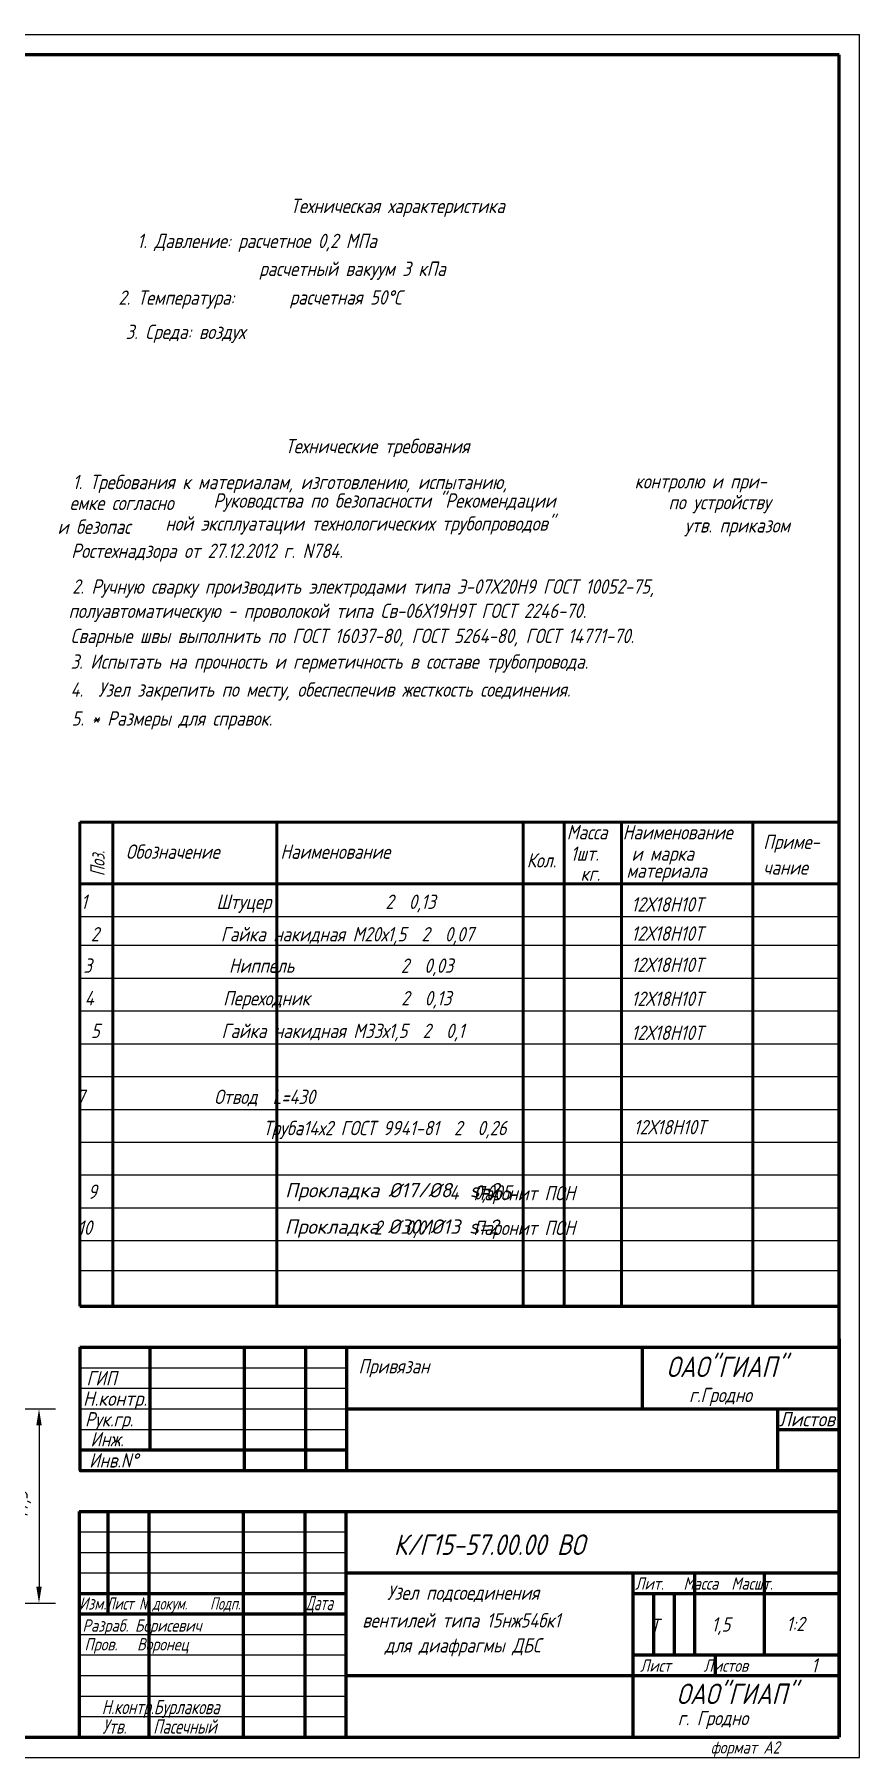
# Model space of a CAD drawing. Header units: inches. Extents: x 0 to 59537, y -7418 to 1046.
# Drawn here: x 33464.4 to 33665.5, y -7239.9 to -6819.9 of the extents above; entities that cross this region are included whole.
import ezdxf
from ezdxf.enums import TextEntityAlignment as Align

# ---------------------------------------------------------------- set-up
doc = ezdxf.new("R2010")
doc.units = ezdxf.units.IN
doc.header["$LTSCALE"] = 0.7
doc.header["$MEASUREMENT"] = 0
doc.styles.get("Standard").update_dxf_attribs({"font": 'romand.shx', "width": 0.8, "oblique": 15, "height": 3.5})
doc.dimstyles.get("Standard").update_dxf_attribs({"dimtxt": 3.5, "dimasz": 4, "dimexe": 4, "dimexo": 0, "dimgap": 2, "dimtad": 1, "dimdec": 1, "dimdsep": 46, "dimtxsty": 'Standard', "dimcen": 0.09, "dimadec": 0, "dimazin": 0, "dimtfac": 1, "dimtdec": 1, "dimtmove": 0, "dimatfit": 3, "dimfxl": 0.18, "dimtolj": 1, "dimtzin": 0, "dimlwd": 25, "dimlwe": 25, "dimarcsym": 0})

# ---------------------------------------------------------------- blocks, each defined once
blk = doc.blocks.new('*D736')
at = {"color": 0, "linetype": 'Continuous', "lineweight": 25, "transparency": 16777216}
for p, q in [((33430.47, -7154.98), (33469.53, -7154.98)), ((33465.53, -7158.98), (33465.53, -7198.28)), ((33430.47, -7202.28), (33469.53, -7202.28))]:
    blk.add_line(p, q, dxfattribs=at)
at = {"color": 0, "linetype": 'Continuous', "transparency": 16777216}
for points in [[(33464.87, -7158.98), (33466.2, -7158.98), (33465.53, -7154.98)], [(33464.87, -7198.28), (33466.2, -7198.28), (33465.53, -7202.28)]]:
    blk.add_solid(points, dxfattribs=at)
at = {"layer": 'DEFPOINTS', "color": 0, "linetype": 'Continuous', "transparency": 16777216}
for p in [(33430.47, -7154.98), (33430.47, -7202.28), (33465.53, -7202.28)]:
    blk.add_point(p, dxfattribs=at)
at = {"color": 0, "linetype": 'Continuous', "transparency": 16777216, "insert": (33461.45, -7178.63), "char_height": 3.5, "attachment_point": 5, "rotation": 90}
blk.add_mtext('\\A1;47,3', dxfattribs=at)

msp = doc.modelspace()

# ---------------------------------------------------------------- linework, layer by layer
at = {"linetype": 'Continuous', "lineweight": 25}
for p, q in [((33071.51, -6819.94), (33665.51, -6819.94)), ((33071.51, -7239.94), (33665.51, -7239.94))]:
    msp.add_line(p, q, dxfattribs=at)
msp.add_line((33665.51, -7239.94), (33665.51, -6819.94))
msp.add_line((33665.51, -7239.94), (33665.51, -6819.94))
msp.add_line((33665.51, -7239.94), (33665.51, -6819.94))
msp.add_line((33665.51, -7239.94), (33665.51, -6819.94))
at = {"lineweight": 60}
for p, q in [((33660.51, -6824.94), (33091.51, -6824.94)), ((33660.51, -7234.94), (33660.51, -6824.94)), ((33475.51, -7129.94), (33660.51, -7129.94)), ((33475.51, -7139.94), (33475.51, -7169.94)), ((33475.51, -7139.94), (33660.51, -7139.94)), ((33492.51, -7139.94), (33492.51, -7164.94)), ((33515.51, -7139.94), (33515.51, -7169.94)), ((33515.51, -7139.94), (33515.51, -7169.94)), ((33530.51, -7139.94), (33530.51, -7169.94)), ((33540.51, -7139.94), (33540.51, -7169.94)), ((33540.7, -7154.94), (33660.51, -7154.94)), ((33645.51, -7159.94), (33660.51, -7159.94)), ((33475.51, -7164.94), (33540.51, -7164.94)), ((33475.51, -7169.94), (33660.51, -7169.94)), ((33475.3, -7179.94), (33475.3, -7234.94)), ((33475.3, -7179.94), (33660.51, -7179.94)), ((33482.3, -7179.94), (33482.3, -7204.94)), ((33492.3, -7179.94), (33492.3, -7234.94)), ((33515.3, -7179.94), (33515.3, -7234.94)), ((33530.3, -7179.94), (33530.3, -7234.94)), ((33540.3, -7179.94), (33540.3, -7234.94)), ((33540.3, -7194.94), (33660.51, -7194.94)), ((33610.3, -7194.94), (33610.3, -7234.94)), ((33625.3, -7194.94), (33625.3, -7214.94)), ((33642.3, -7194.94), (33642.3, -7214.94)), ((33475.3, -7199.94), (33540.3, -7199.94)), ((33610.3, -7199.94), (33660.3, -7199.94)), ((33615.3, -7199.94), (33615.3, -7214.94)), ((33620.3, -7199.94), (33620.3, -7214.94)), ((33475.3, -7204.94), (33540.3, -7204.94)), ((33610.3, -7214.94), (33660.3, -7214.94)), ((33630.3, -7214.94), (33630.3, -7219.94)), ((33540.3, -7219.94), (33660.3, -7219.94))]:
    msp.add_line(p, q, dxfattribs=at)
at = {"lineweight": 50}
for p, q in [((33660.51, -7002.94), (33660.51, -7089.94)), ((33475.51, -7011.94), (33475.51, -7129.94)), ((33475.51, -7011.94), (33660.51, -7011.94)), ((33475.51, -7011.94), (33660.51, -7011.94)), ((33483.51, -7129.94), (33483.51, -7011.94)), ((33523.51, -7129.94), (33523.51, -7011.94)), ((33583.51, -7129.94), (33583.51, -7011.94)), ((33593.51, -7129.94), (33593.51, -7011.94)), ((33607.51, -7129.94), (33607.51, -7011.94)), ((33639.51, -7129.94), (33639.51, -7011.94)), ((33475.51, -7026.94), (33660.51, -7026.94)), ((33475.51, -7129.94), (33475.51, -7095.95)), ((33475.51, -7129.94), (33660.51, -7129.94)), ((33475.3, -7169.94), (33660.51, -7169.94))]:
    msp.add_line(p, q, dxfattribs=at)
at = {"lineweight": 25}
for p, q in [((33475.51, -7011.94), (33660.51, -7011.94)), ((33475.51, -7026.94), (33660.51, -7026.94)), ((33475.51, -7034.94), (33660.51, -7034.94)), ((33475.51, -7041.94), (33660.51, -7041.94)), ((33475.51, -7041.94), (33660.51, -7041.94)), ((33475.51, -7041.94), (33660.51, -7041.94)), ((33475.51, -7041.94), (33660.51, -7041.94)), ((33475.51, -7049.94), (33660.51, -7049.94)), ((33475.51, -7049.94), (33660.51, -7049.94)), ((33475.51, -7057.94), (33660.51, -7057.94)), ((33475.51, -7057.94), (33660.51, -7057.94)), ((33475.51, -7065.94), (33660.51, -7065.94)), ((33475.51, -7073.94), (33660.51, -7073.94)), ((33475.51, -7081.94), (33660.51, -7081.94)), ((33475.51, -7089.94), (33660.51, -7089.94)), ((33475.51, -7097.94), (33660.51, -7097.94)), ((33475.51, -7105.94), (33660.51, -7105.94)), ((33475.51, -7113.94), (33660.51, -7113.94)), ((33475.27, -7121.24), (33660.27, -7121.24)), ((33475.51, -7144.94), (33540.51, -7144.94)), ((33475.51, -7149.94), (33540.51, -7149.94)), ((33475.51, -7154.94), (33540.51, -7154.94)), ((33475.51, -7159.94), (33540.51, -7159.94)), ((33475.3, -7184.94), (33540.3, -7184.94)), ((33475.3, -7189.94), (33540.3, -7189.94)), ((33475.3, -7194.94), (33540.3, -7194.94)), ((33475.3, -7209.94), (33540.3, -7209.94)), ((33475.3, -7214.94), (33540.3, -7214.94)), ((33475.3, -7219.94), (33540.3, -7219.94)), ((33475.3, -7224.94), (33540.3, -7224.94)), ((33475.3, -7229.94), (33540.3, -7229.94))]:
    msp.add_line(p, q, dxfattribs=at)
at = {"linetype": 'Continuous', "lineweight": 60}
for p, q in [((33612.51, -7139.94), (33612.51, -7154.94)), ((33660.51, -7137.84), (33660.51, -7234.94)), ((33645.51, -7154.94), (33645.51, -7169.94)), ((33079.51, -7234.94), (33660.51, -7234.94))]:
    msp.add_line(p, q, dxfattribs=at)

# ---------------------------------------------------------------- texts
at = {"lineweight": 25, "oblique": 15}
for s, width, p, p2 in [('Прокладка %%C17/%%C8  s=2  ', 0.72669, (33525.53, -7103.39), (33582.1, -7103.39)), ('Прокладка %%C30/%%C13 s=2  ', 0.728249, (33525.41, -7112.28), (33581.97, -7112.28))]:
    msp.add_text(s, height=3.5, dxfattribs=dict(at, width=width)).set_placement(p, p2, align=Align.FIT)
at = {"linetype": 'Continuous', "oblique": 15, "width": 0.628587}
msp.add_text('Н.контр.', height=3.5, dxfattribs=at).set_placement((33476.25, -7154.2), (33491.86, -7154.2), align=Align.FIT)
at = {"linetype": 'Continuous', "lineweight": 25, "oblique": 15, "width": 0.632558}
msp.add_text('Листов', height=3.5, dxfattribs=at).set_placement((33645.9, -7159.21), (33659.5, -7159.21), align=Align.FIT)
at = {"lineweight": 30, "char_height": 3.5, "width": 102.7909, "attachment_point": 1}
for s, insert in [('Техническая характеристика', (33526.81, -6859.98)), ('Технические требования', (33525.54, -6918.52))]:
    msp.add_mtext(s, dxfattribs=dict(at, insert=insert))
at = {"lineweight": 25}
for s, insert, char_height, width, attachment_point in [('1. Давление: расчетное 0,2 МПа ', (33489.47, -6868.51), 3.5, 159.0257, 1), ('  Руководства по безопасности "Рекомендации   ', (33504.33, -6931.8), 3.5, 217.3174, 1), ('   по устройству    ', (33613.39, -6932.19), 3.5, 217.3174, 1), ('   и безопас   ', (33464.49, -6938.18), 3.5, 217.3174, 1), ('2. Ручную сварку производить электродами типа Э-07Х20Н9 ГОСТ 10052-75,  ', (33473.61, -6952.76), 3.5, 216.079, 1), ('Масса', (33594.16, -7012.65), 3.5, 13.6367, 1), ('Наименование', (33607.8, -7012.65), 3.5, 13.6367, 1), ('Обозначение        Наименование', (33486.71, -7017.38), 3.5, 128.469, 1), ('1шт.', (33595.08, -7017.86), 3.5, 14.4028, 1), ('Приме-', (33642.05, -7014.98), 3.5, 21.4222, 1), ('Кол.', (33584.4, -7019.49), 3.5, 38.484, 1), ('и марка', (33609.94, -7017.86), 3.5, 28.7765, 1), ('чание', (33642.05, -7021.23), 3.5, 21.4222, 1), ('кг.', (33597.51, -7022.75), 3.5, 8.4272, 1), ('материала', (33608.7, -7022), 3.5, 29.3887, 1), ('  1                 Штуцер               2  0,13     ', (33472.04, -7029.6), 3.5, 183.2505, 1), ('2                Гайка накидная М20х1,5  2  0,07     ', (33478.15, -7037.51), 3.5, 170.5545, 1), (' 3                  Ниппель              2  0,03     ', (33474.49, -7045.17), 3.5, 184.8513, 1), (' 4                 Переходник            2  0,13      ', (33474.8, -7053.1), 3.5, 167.9152, 1), ('5                Гайка накидная М33х1,5  2  0,1     ', (33478.19, -7061.06), 3.5, 162.7479, 1), ('   7                 Отвод  L=430', (33469.04, -7077.14), 3.5, 193.2673, 1), ('   Труба14х2 ГОСТ 9941-81  2  0,26     ', (33514.59, -7084.75), 3.5, 133.3019, 1), ('                     4  0,005    ', (33526.58, -7100.43), 3.5, 178.7236, 1), (' 10                                     2   0,01     ', (33473.12, -7109.02), 3.5, 166.9396, 1), ('г.Гродно', (33623.97, -7149.82), 3.5, 35.0627, 1), ('Лит.   Масса  Масшт.', (33610.81, -7196.02), 3, 50.9928, 1), ('Изм.{\\W0.7;Лист N докум.    Подп. }   ', (33475.31, -7200.89), 3, 68.8503, 1), ('{\\W0.6;Дата}', (33530.54, -7200.52), 3.5, 12.7121, 1), ('Разраб. Борисевич', (33476.12, -7206.26), 3, 40.313, 1), (' Т', (33612.65, -7206.12), 3.5, 7.1787, 1), ('1,5', (33629.43, -7205.76), 3.5, 7.1787, 1), ('1:2', (33647.69, -7205.63), 3.5, 12.6112, 1), ('Пров.   Воронец', (33476.61, -7210.84), 3, 67.3301, 1), ('Лист     Листов', (33612.01, -7216.03), 3, 50.01, 1), ('  1', (33650.02, -7215.71), 3.5, 11.8298, 1), ('{\\W0.7;Н.контр.Бурлакова}', (33495.18, -7230.32), 3.5, 100.4021, 8), ('{\\W0.7;Утв.    Пасечный}', (33494.89, -7232.36), 3.5, 40.3297, 5), ('г. Гродно', (33621.22, -7228.57), 3.5, 29.4621, 1), ('формат А2', (33629.23, -7235.97), 3, 35.0523, 1)]:
    msp.add_mtext(s, dxfattribs=dict(at, insert=insert, char_height=char_height, width=width, attachment_point=attachment_point))
at = {"color": 7, "linetype": 'Continuous', "char_height": 3.5, "attachment_point": 1}
for s, width, insert in [('расчетный вакуум 3 кПа ', 86.3732, (33519.2, -6875.3)), ('расчетная 50%%DС', 72.592, (33526.64, -6882.28)), ('12Х18Н10Т', 25.134, (33609.9, -7030.24)), ('12Х18Н10Т', 25.134, (33609.9, -7037.34)), ('12Х18Н10Т', 25.134, (33609.9, -7044.96)), ('12Х18Н10Т', 25.134, (33609.9, -7053.24)), ('12Х18Н10Т', 25.134, (33609.9, -7061.53)), ('12Х18Н10Т', 25.134, (33610.46, -7084.53)), ('9', 5.725, (33477.46, -7100.27))]:
    msp.add_mtext_dynamic_manual_height_columns(s, width=width, gutter_width=17.5, heights=[0], dxfattribs=dict(at, insert=insert))
at = {"char_height": 3.5, "attachment_point": 1}
for s, insert, width in [('  2. Температура: ', (33481.16, -6882.34), 186.3934), ('3. Среда: воздух ', (33486.66, -6890.67), 201.2231), ('1. Требования к материалам, изготовлению, испытанию,  ', (33473.72, -6927.28), 201.2231), (' контролю и при-   ', (33608.84, -6927.11), 181.4218), (' емке согласно   ', (33471.14, -6932.38), 181.4218), ('3. Испытать на прочность и герметичность в составе трубопровода.', (33473.25, -6971.05), 189.933), ('4.  Узел закрепить по месту, обеспеспечив жесткость соединения.', (33473.2, -6977.86), 201.2231), ('5. * Размеры для справок.', (33473.46, -6984.92), 201.2231)]:
    msp.add_mtext(s, dxfattribs=dict(at, insert=insert, width=width))
at = {"color": 0, "linetype": 'Continuous', "lineweight": 25, "char_height": 3.5, "attachment_point": 1}
for s, width, insert in [('ной эксплуатации технологических трубопроводов"  ', 203.4337, (33496.33, -6937.38)), (' утв. приказом ', 203.4337, (33621.05, -6937.85)), ('Ростехнадзора от 27.12.2012 г. N784.', 167.6, (33473.4, -6944.05))]:
    msp.add_mtext_dynamic_manual_height_columns(s, width=width, gutter_width=17.5, heights=[0], dxfattribs=dict(at, insert=insert))
at = {"linetype": 'Continuous', "lineweight": 25, "char_height": 3.5, "attachment_point": 1}
for s, insert, width in [(' полуавтоматическую - проволокой типа Св-06Х19Н9Т ГОСТ 2246-70.', (33470.88, -6958.67), 216.633), (' Сварные швы выполнить по ГОСТ 16037-80, ГОСТ 5264-80, ГОСТ 14771-70.', (33471.37, -6964.8), 215.7732), ('                                      Паронит ПОН', (33500.85, -7100.62), 191.9742), ('                                      Паронит ПОН', (33500.85, -7109.08), 191.9742), ('Привязан', (33543.4, -7142.81), 31.4), ('ГИП', (33477.1, -7145.71), 15.7), ('Рук.гр.', (33476.74, -7155.75), 13.5323), ('Инж.', (33478.08, -7160.59), 13.1011), ('Инв.N%%D', (33477.76, -7165.75), 13.6954)]:
    msp.add_mtext(s, dxfattribs=dict(at, insert=insert, width=width))
at = {"lineweight": 25, "insert": (33478.03, -7025.1), "char_height": 3.4998, "width": 56.3199, "attachment_point": 1, "rotation": 90}
msp.add_mtext('\\pt6.9996;{\\W0.7;Поз.}', dxfattribs=at)
at = {"lineweight": 35, "char_height": 5, "attachment_point": 1}
for s, insert, width in [('ОАО"ГИАП"', (33618.45, -7142.2), 36.171), ('К/Г15-57.00.00 ВО', (33552.02, -7185.56), 94.794), ('ОАО"ГИАП"', (33620.92, -7221.92), 38.6784)]:
    msp.add_mtext(s, dxfattribs=dict(at, insert=insert, width=width))
at = {"linetype": 'Continuous', "lineweight": 35, "char_height": 3.5, "width": 72.6191, "attachment_point": 1}
for s, insert in [('Узел подсоединения   ', (33550.36, -7198.01)), ('вентилей типа 15нж54бк1  ', (33544.32, -7204.75))]:
    msp.add_mtext(s, dxfattribs=dict(at, insert=insert))
at = {"color": 7, "linetype": 'Continuous', "lineweight": 35, "insert": (33549.76, -7210.84), "char_height": 3.5, "attachment_point": 1}
msp.add_mtext_dynamic_manual_height_columns('для диафрагмы ДБС', width=59.86, gutter_width=17.5, heights=[0], dxfattribs=at)

# ---------------------------------------------------------------- dimensions: what is measured, and where the dimension line sits
at = {"color": 7, "linetype": 'Continuous'}
dim = msp.add_linear_dim(base=(33465.53, -7202.28), p1=(33430.47, -7154.98), p2=(33430.47, -7202.28), angle=90, text='47,3', dimstyle='Standard', override={"dimfxl": 1.25}, dxfattribs=at)
dim.commit()
dim.dimension.update_dxf_attribs({"geometry": '*D736', "text_midpoint": (33461.45, -7178.63)})

doc.saveas('drawing.dxf')
